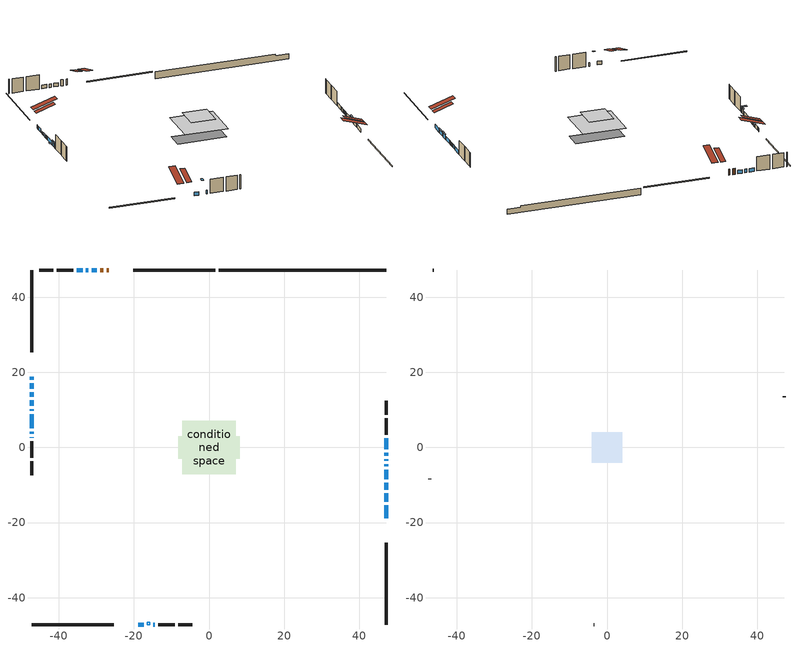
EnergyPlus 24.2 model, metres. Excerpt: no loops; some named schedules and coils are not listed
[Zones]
conditioned space
 floor outside (Floor1 construction): -1.8,-1.8 -1.8,1.8 1.8,1.8 1.8,-1.8 z0.81
 floor adiabatic (AdiabaticFloorConstruction): -7.12,-7.12 -7.12,7.12 7.12,7.12 7.12,-7.12 z3.25
 floor foundation (Slab1 construction): -8.21,-2.96 -8.21,2.96 8.21,2.96 8.21,-2.96 z-1.45
 wall outside (RimJoist1 construction): 1.69,47.27 -20.19,47.27 / -47.27,-47.27 -25.39,-47.27 / -47.27,47.27 -47.27,25.39 / 47.27,-47.27 47.27,-25.39 z0.81:1.11
 wall outside (AdiabaticWallConstruction 1): -26.76,47.27 -27.18,47.27 / -28.11,47.27 -28.92,47.27 z0.81:2.84
 wall outside (AdiabaticWallConstruction): -47.27,18.82 -47.27,18.09 / 47.27,-18.82 47.27,-15.39 / -18.82,-47.27 -17.4,-47.27 / -29.85,47.27 -31.27,47.27 / -47.27,17.16 -47.27,15.59 / 47.27,-8.49 47.27,-5.97 / -47.27,10.19 -47.27,9.75 / -14.8,-47.27 -14.42,-47.27 / -32.19,47.27 -32.76,47.27 / 47.27,-5.04 47.27,-4.48 / 47.27,-3.55 47.27,-3.18 / -47.27,8.83 -47.27,5.18 / -33.69,47.27 -35.27,47.27 / 47.27,-2.25 47.27,-1.37 / 47.27,-0.44 47.27,2.52 z0.81:2.03; 47.27,-14.46 47.27,-12.12 z0.81:2.13; -47.27,14.66 -47.27,13.52 z0.81:1.34; 47.27,-11.2 47.27,-9.42 / -47.27,4.25 -47.27,3.69 z0.81:2.36; -47.27,12.59 -47.27,11.12 z0.81:1.55; -47.27,2.77 -47.27,2.56 z0.81:2.41
 wall outside (Wall1 construction): -36.2,47.27 -40.54,47.27 / -13.5,-47.27 -9.15,-47.27 / -47.27,1.63 -47.27,-2.71 / 47.27,3.45 47.27,7.8 z0.81:5.69
 wall outside (Wall2 construction): -41.47,47.27 -45.2,47.27 / -8.22,-47.27 -4.49,-47.27 / -47.27,-3.64 -47.27,-7.37 / 47.27,8.73 47.27,12.45 z0.81:5.69
 wall foundation (FoundationWall1 construction): 2.62,47.27,-1.45 2.62,47.27,0.81 42.8,47.27,0.81 42.8,47.27,0.3 47.27,47.27,0.3 47.27,47.27,-1.45
 window (WindowConstruction 16): -47.27,18.82 -47.27,18.09 z0.81:2.03
 window (WindowConstruction 7): 47.27,-18.82 47.27,-15.39 z0.81:2.03
 window (WindowConstruction 8): -18.82,-47.27 -17.4,-47.27 z0.81:2.03
 window (WindowConstruction 9): -29.85,47.27 -31.27,47.27 z0.81:2.03
 window (WindowConstruction 10): -47.27,17.16 -47.27,15.59 z0.81:2.03
 window (WindowConstruction 11): 47.27,-14.46 47.27,-12.13 z0.81:2.13
 window (WindowConstruction 12): -47.27,14.66 -47.27,13.52 z0.81:1.34
 window (WindowConstruction 13): 47.27,-11.2 47.27,-9.42 z0.81:2.36
 window (WindowConstruction): 47.27,-8.49 47.27,-5.97 z0.81:2.03
 window (WindowConstruction 14): -47.27,12.59 -47.27,11.12 z0.81:1.55
 window (WindowConstruction 15): -47.27,10.19 -47.27,9.75 z0.81:2.03
 window (WindowConstruction 17): -14.8,-47.27 -14.43,-47.27 z0.81:2.03
 window (WindowConstruction 18): -32.2,47.27 -32.76,47.27 z0.81:2.03
 window (WindowConstruction 19): 47.27,-5.04 47.27,-4.48 z0.81:2.03
 window (WindowConstruction 20): 47.27,-3.55 47.27,-3.18 z0.81:2.03
 window (WindowConstruction 1): -47.27,8.83 -47.27,5.18 z0.81:2.03
 window (WindowConstruction 2): -33.69,47.27 -35.27,47.27 z0.81:2.03
 window (WindowConstruction 3): 47.27,-2.25 47.27,-1.37 z0.81:2.03
 window (WindowConstruction 4): -47.27,4.25 -47.27,3.69 z0.81:2.36
 window (WindowConstruction 5): 47.27,-0.44 47.27,2.52 z0.81:2.03
 window (WindowConstruction 6): -47.27,2.77 -47.27,2.56 z0.81:2.41
 door (Door): -26.76,47.27 -27.18,47.27 z0.81:2.84
 door (Door 1): -28.11,47.27 -28.92,47.27 z0.81:2.84
 ceiling adiabatic (AdiabaticFloorConstruction): 7.12,-7.12 7.12,7.12 -7.12,7.12 -7.12,-7.12 z3.25
 roof outside (Roof2 construction): -25.83,47.27,5.69 -25.83,40.93,7.8 -24.16,40.93,7.8 -24.16,47.27,5.69; -19.75,-47.27,5.69 -19.75,-40.93,7.8 -21.42,-40.93,7.8 -21.42,-47.27,5.69; -47.27,19.75,5.69 -40.93,19.75,7.8 -40.93,21.42,7.8 -47.27,21.42,5.69; 47.27,-19.75,5.69 40.93,-19.75,7.8 40.93,-21.42,7.8 47.27,-21.42,5.69
 roof outside (AdiabaticRoofConstruction): -15.72,-47.27,5.69 -15.72,-46.56,5.92 -16.47,-46.56,5.92 -16.47,-47.27,5.69
 skylight (SkylightConstruction): -15.73,-47.27,5.69 -15.73,-46.56,5.92 -16.47,-46.56,5.92 -16.47,-47.27,5.69
attic - vented
 floor to conditioned space (Floor2 construction Reversed): -4.12,-4.12 -4.12,4.12 4.12,4.12 4.12,-4.12 z5.69
 wall outside (Wall3 construction): -46.13,47.27 -46.34,47.27 / -3.57,-47.27 -3.35,-47.27 / -47.27,-8.3 -47.27,-8.51 / 47.27,13.38 47.27,13.59 z0.81:5.69
 roof outside (Roof1 construction): -23.23,47.27,5.69 -23.23,39.25,8.36 -21.12,39.25,8.36 -21.12,47.27,5.69; -22.35,-47.27,5.69 -22.35,-39.25,8.36 -24.46,-39.25,8.36 -24.46,-47.27,5.69; -47.27,22.35,5.69 -39.25,22.35,8.36 -39.25,24.46,8.36 -47.27,24.46,5.69; 47.27,-22.35,5.69 39.25,-22.35,8.36 39.25,-24.46,8.36 47.27,-24.46,5.69
shading: 47.27,-11.83 47.27,-14.76 47.57,-14.76 47.57,-11.83 z2.43; -47.27,13.22 -47.27,14.96 -47.57,14.96 -47.57,13.22 z1.64; 47.27,-9.12 47.27,-11.49 47.57,-11.49 47.57,-9.12 z2.66; -47.27,10.82 -47.27,12.89 -47.57,12.89 -47.57,10.82 z1.85; -47.27,3.4 -47.27,4.55 -47.57,4.55 -47.57,3.4 z2.66; -47.27,2.26 -47.27,3.06 -49.1,3.06 -49.1,2.26 z2.71
[Building]
Building 1: Terrain=Suburbs
[Site:Location]
Montreal St Hubert_QC: Latitude {deg}=45.52; Longitude {deg}=-73.42; Time Zone {hr}=-5; Elevation {m}=27; Keep Site Location Information=Yes
[Site:GroundTemperature:Shallow]
1.93383, -0.393777, -0.58018, 0.524388, 4.95861, 9.37218, 13.1985, 15.6224, 15.8283, 13.8569, 10.1281, 5.84996
[Site:WaterMainsTemperature]
Calculation Method=Schedule; Temperature Schedule=mains temperature schedule
[Material] Roughness=Rough; Thermal Absorptance=0.9
Name | Thickness {m} | Conductivity {W/m-K} | Density {kg/m3} | Specific Heat {J/kg-K} | Solar Absorptance | Visible Absorptance
asphalt or fiberglass shingles | 0.00635 | 0.162714 | 1121.4 | 1465.45 | 0.84 | 0.84
asphalt or fiberglass shingles 1 | 0.00635 | 0.162714 | 1121.4 | 1465.45 | 0.7 | 0.7
ceiling loosefill ins | 0.169333 | 0.0480833 | 16.02 | 1046.75 | 0.7 | 0.7
ceiling stud and cavity | 0.1397 | 0.0842221 | 65.682 | 1177.47 | 0.7 | 0.7
concrete 4.0 in. | 0.1016 | 1.803125 | 2242.8 | 837.4 | 0.7 | 0.7
concrete 8.0 in. | 0.2032 | 1.803125 | 2242.8 | 837.4 | 0.7 | 0.7
door material | 0.04445 | 0.0451087 | 512.64 | 1214.23 | 0.7 | 0.7
door material 1 | 0.04445 | 0.188738 | 512.64 | 1214.23 | 0.7 | 0.7
exterior vertical ins | 0.0448461 | 0.029427 | 32.04 | 1214.23 | 0.7 | 0.7
floor covering | 0.0127 | 0.0433444 | 54.468 | 1339.84 | 0.6 | 0.6
floor rigid ins; rim joist rigid ins; wall rigid ins | 0.051816 | 0.029427 | 32.04 | 1214.23 | 0.7 | 0.7
floor rigid ins 1; roof rigid ins 1; wall rigid ins 1 | 0.512978 | 0.029427 | 32.04 | 1214.23 | 0.7 | 0.7
floor stud and cavity | 0.1397 | 0.081272 | 92.3553 | 1139.71 | 0.7 | 0.7
floor stud and cavity 1 | 0.1397 | 1.75129 | 37.0049 | 1207.88 | 0.7 | 0.7
furniture material conditioned space 1 | 0.1524 | 0.115458 | 640.8 | 1214.23 | 0.6 | 0.6
gypsum board | 0.0127 | 0.160291 | 801 | 837.4 | 0.6 | 0.6
gypsum board 1 | 0.0127 | 0.160291 | 801 | 837.4 | 0.7 | 0.7
osb sheathing 0.5 in. | 0.0127 | 0.115458 | 512.64 | 1214.23 | 0.7 | 0.7
osb sheathing 0.75 in. | 0.01905 | 0.115458 | 512.64 | 1214.23 | 0.7 | 0.7
osb sheathing 2.0 in. | 0.0508 | 0.115458 | 512.64 | 1214.23 | 0.7 | 0.7
rim joist stud and cavity | 0.0508 | 0.0379316 | 125.044 | 1163.47 | 0.6 | 0.6
roof rigid ins | 0.103632 | 0.029427 | 32.04 | 1214.23 | 0.7 | 0.7
roof stud and cavity | 0.2032 | 0.140426 | 78.34581 | 1123.46 | 0.7 | 0.7
roof stud and cavity 1 | 0.18415 | 1.78685 | 37.0049 | 1207.88 | 0.6 | 0.6
wall stud and cavity | 0.1397 | 0.188903 | 139.0536 | 1170.24 | 0.7 | 0.7
wall stud and cavity 1 | 0.1397 | 0.198846 | 139.0536 | 1170.24 | 0.7 | 0.7
wall stud and cavity 2 | 0.0889 | 6.1454 | 50.32683 | 1063.81 | 0.6 | 0.6
wall stud and cavity 3 | 0.0889 | 0.380278 | 52.3479 | 1209.89 | 0.7 | 0.7
wall stud and cavity 4 | 0.0889 | 0.391764 | 83.0341 | 1211.67 | 0.7 | 0.7
wood siding | 0.0254 | 0.102417 | 544.68 | 1172.36 | 0 | 0
wood siding 1 | 0.00254 | 0.102417 | 544.68 | 1172.36 | 0 | 0
wood siding 2; wood siding 3; wood siding 4 | 0.0254 | 0.102417 | 544.68 | 1172.36 | 0.7 | 0.7
[WindowMaterial:SimpleGlazingSystem]
Name | U-Factor {W/m2-K} | Solar Heat Gain Coefficient
SkylightMaterial | 3.49975 | 0.6445
WindowMaterial | 2.78903 | 0.69
WindowMaterial 1 | 2.79301 | 0.7
WindowMaterial 10 | 2.78052 | 0.67
WindowMaterial 11 | 2.75837 | 0.6
WindowMaterial 12 | 2.787898 | 0.69
WindowMaterial 13 | 2.77257 | 0.64
WindowMaterial 14 | 2.75553 | 0.6
WindowMaterial 15 | 3.93656 | 0.67
WindowMaterial 16 | 3.01729 | 0.57
WindowMaterial 17 | 2.983789 | 0.61
WindowMaterial 2 | 2.76632 | 0.62
WindowMaterial 3 | 2.773703 | 0.65
WindowMaterial 4 | 3.94621 | 0.67
WindowMaterial 5 | 2.790737 | 0.7
WindowMaterial 6 | 5.38218 | 0.55
WindowMaterial 7 | 2.79244 | 0.7
WindowMaterial 8 | 2.765186 | 0.62
WindowMaterial 9 | 2.78222 | 0.67
[Construction]
AdiabaticFloorConstruction: floor stud and cavity 1, floor rigid ins 1, osb sheathing 0.75 in., floor covering
AdiabaticRoofConstruction: asphalt or fiberglass shingles 1, roof rigid ins 1, osb sheathing 0.75 in., roof stud and cavity 1
AdiabaticWallConstruction: wood siding 3, wall rigid ins 1, wall stud and cavity 3, gypsum board
AdiabaticWallConstruction 1: wood siding 4, wall rigid ins 1, wall stud and cavity 3, gypsum board
Door: door material
Door 1: door material 1
Floor1 construction: floor stud and cavity, floor rigid ins, osb sheathing 0.75 in., floor covering
Floor2 construction Reversed: gypsum board, ceiling stud and cavity, ceiling loosefill ins
FoundationWall1 construction: concrete 8.0 in., gypsum board 1
furniture construction conditioned space 1: furniture material conditioned space 1
PartitionWallConstruction: gypsum board, wall stud and cavity 4, gypsum board
RimJoist1 construction: wood siding 2, rim joist rigid ins, osb sheathing 2.0 in., rim joist stud and cavity
Roof1 construction: asphalt or fiberglass shingles
Roof2 construction: asphalt or fiberglass shingles, roof rigid ins, osb sheathing 0.75 in., roof stud and cavity, gypsum board
SkylightConstruction: SkylightMaterial
Slab1 construction: concrete 4.0 in.
Wall1 construction: wood siding, wall rigid ins, osb sheathing 0.5 in., wall stud and cavity, gypsum board
Wall2 construction: wood siding, wall rigid ins, osb sheathing 0.5 in., wall stud and cavity 1, gypsum board
Wall3 construction: wood siding 1, wall stud and cavity 2
WindowConstruction: WindowMaterial
WindowConstruction 1: WindowMaterial 1
WindowConstruction 10: WindowMaterial 9
WindowConstruction 11: WindowMaterial 10
WindowConstruction 12: WindowMaterial 11
WindowConstruction 13: WindowMaterial 12
WindowConstruction 14: WindowMaterial 13
WindowConstruction 15: WindowMaterial 14
WindowConstruction 16: WindowMaterial 15
WindowConstruction 17; WindowConstruction 20: WindowMaterial 16
WindowConstruction 18; WindowConstruction 19: WindowMaterial 17
WindowConstruction 2: WindowMaterial 2
WindowConstruction 3: WindowMaterial 3
WindowConstruction 4: WindowMaterial 4
WindowConstruction 5: WindowMaterial 5
WindowConstruction 6: WindowMaterial 6
WindowConstruction 7: WindowMaterial 7
WindowConstruction 8; WindowConstruction 9: WindowMaterial 8
[Zone] Multiplier=1; Part of Total Floor Area=Yes
Name | Volume {m3}
attic - vented | 29.4234
conditioned space | 749.2
[Space]
Name | Zone | Volume {m3}
attic - vented 1 | attic - vented | 29.4234
conditioned space 1 | conditioned space | 749.2
[ZoneInfiltration:EffectiveLeakageArea]
infil attic - vented 1: Zone or Space=attic - vented 1; Schedule=Always On Discrete; Effective Air Leakage Area {cm2}=2624.52; Stack Coefficient=0.000525023; Wind Coefficient=1.54814e-05
[ZoneMixing]
whole house fan mix: Zone or Space=attic - vented; Schedule=Always On Continuous; Design Flow Rate Calculation Method=Flow/Zone; Design Flow Rate {m3/s}=0; Source Zone or Space=conditioned space
[SurfaceProperty:ExposedFoundationPerimeter]
Slab1: Exposed Perimeter Calculation Method=TotalExposedPerimeter; Total Exposed Perimeter {m}=44.653
[InternalMass] Zone or ZoneList=conditioned space; Space or SpaceList=conditioned space 1
Name | Construction | Surface Area {m2}
furniture mass conditioned space 1 | furniture construction conditioned space 1 | 125.044
partition wall mass | PartitionWallConstruction | 312.61
[Lights]
interior lighting: Zone or ZoneList or Space or SpaceList=conditioned space 1; Schedule=interior lighting schedule; Design Level Calculation Method=LightingLevel; Lighting Level {W}=343.2; Return Air Fraction=0; Fraction Radiant=0.6; Fraction Visible=0.2; Fraction Replaceable=1
[People]
occupants: Zone or ZoneList or Space or SpaceList=conditioned space 1; Number of People Schedule=occupants schedule; Number of People Calculation Method=People; Number of People=3; Fraction Radiant=0.314171; Sensible Heat Fraction=0.56303; Activity Level Schedule=occupants activity schedule; Carbon Dioxide Generation Rate {m3/s-W}=0; Enable ASHRAE 55 Comfort Warnings=No; Mean Radiant Temperature Calculation Type=EnclosureAveraged
[ElectricEquipment] Zone or ZoneList or Space or SpaceList=conditioned space 1; Design Level Calculation Method=EquipmentLevel
Name | Schedule | Design Level {W} | Fraction Latent | Fraction Radiant | Fraction Lost
clothes dryer | clothes dryer schedule | 140.772 | 0.015 | 0.081 | 0.85
clothes washer | clothes washer schedule | 32.1985 | 0.03 | 0.162 | 0.7
cooking range | cooking range schedule | 215.147 | 0.08 | 0.432 | 0.2
dishwasher | dishwasher schedule | 66.8632 | 0.3 | 0.18 | 0.4
fridge | fridge schedule | 72.9452 | 0 | 0.6 | 0
mech vent house fan | mech vent house fan schedule | 325 | 0 | 0 | 0.807692
mech vent house fan cfis | mech vent house fan cfis schedule | 0 | 0 | 0 | 0
misc plug loads | misc plug loads schedule | 494.7 | 0.045 | 0.513 | 0.1
whole house fan | Always On Discrete | 0 | 0 | 0 | 1
[OtherEquipment] Zone or ZoneList or Space or SpaceList=conditioned space 1; Design Level Calculation Method=EquipmentLevel
Name | Fuel Type | Schedule | Design Level {W} | Fraction Latent | Fraction Radiant | Fraction Lost
clothes dryer 1 | Electricity | clothes dryer schedule | 0 | 0.015 | 0.081 | 0.85
cooking range 1 | Electricity | cooking range schedule | 0 | 0.08 | 0.432 | 0.2
general water use latent | None | general water use schedule | 62.594 | 1 | 0 | 0
general water use sensible | None | general water use schedule | -61.6891 | 0 | 0.6 | 0
mech vent house fan latent load | None | Always On Discrete | 0 | 1 | 0 | 0
mech vent house fan sensible load | None | Always On Discrete | 0 | 0 | 0 | 0
water heater energy adjustment1 | Electricity | Always On Discrete | 0.01 | 0 | 0 | 1
[ZoneInfiltration:DesignFlowRate] Zone or ZoneList or Space or SpaceList=conditioned space 1; Schedule=Always On Discrete; Design Flow Rate Calculation Method=Flow/Zone; Design Flow Rate {m3/s}=0
infil flow; natural vent flow; whole house fan flow
[ZoneControl:Thermostat]
conditioned space Thermostat: Zone or ZoneList=conditioned space; Control Type Schedule=conditioned space Thermostat Schedule; Control 1=conditioned space temperature setpoint; Temperature Difference Between Cutout And Setpoint {deltaC}=0
[ThermostatSetpoint:DualSetpoint]
conditioned space temperature setpoint: Heating Setpoint Temperature Schedule=heating setpoint; Cooling Setpoint Temperature Schedule=cooling setpoint
[AirLoopHVAC:UnitarySystem]
unit heater unitary system: Control Type=Load; Controlling Zone or Thermostat Location=conditioned space; Dehumidification Control Type=None; Availability Schedule=Always On Discrete; Supply Fan=unit heater supply fan; Fan Placement=BlowThrough; Supply Air Fan Operating Mode Schedule=unit heater auto fan schedule; Heating Coil=unit heater htg coil; DX Heating Coil Sizing Ratio=1; Use DOAS DX Cooling Coil=No; Minimum Supply Air Temperature {C}=2; Latent Load Control=SensibleOnlyLoadControl; Cooling Supply Air Flow Rate Method=None; Heating Supply Air Flow Rate Method=SupplyAirFlowRate; Heating Supply Air Flow Rate {m3/s}=0.00141584; No Load Supply Air Flow Rate Method=SupplyAirFlowRate; No Load Supply Air Flow Rate {m3/s}=0; No Load Supply Air Flow Rate Control Set To Low Speed=Yes; Maximum Supply Air Temperature {C}=48.8889; Maximum Outdoor Dry-Bulb Temperature for Supplemental Heater Operation {C}=21; Ancillary On-Cycle Electric Power {W}=0; Ancillary Off-Cycle Electric Power {W}=0
[Zone equipment]
conditioned space: electric baseboard, unit heater unitary system
[Foundation:Kiva]
Foundation Kiva 1: Initial Indoor Air Temperature {C}=21; Wall Height Above Grade {m}=0.810006; Wall Depth Below Slab {m}=0.2032; Custom Block Material Name 1=exterior vertical ins; Custom Block Depth 1 {m}=2.26; Custom Block X Position 1 {m}=0.2159; Custom Block Z Position 1 {m}=0
[Foundation:Kiva:Settings]
Soil Conductivity {W/m-K}=0.849921; Soil Density {kg/m3}=1842.3; Soil Specific Heat {J/kg-K}=418.7; Ground Solar Absorptivity=0.9; Ground Thermal Absorptivity=0.9; Ground Surface Roughness {m}=0.03; Far-Field Width {m}=40; Deep-Ground Boundary Condition=ZeroFlux; Deep-Ground Depth {m}=40; Minimum Cell Dimension {m}=0.2; Maximum Cell Growth Coefficient=3; Simulation Timestep=Timestep
[Exterior:Lights]
exterior lighting: Schedule=exterior lighting schedule; Design Level {W}=75.6
[EnergyManagementSystem:Sensor] Output:Variable or Output:Meter Index Key=conditioned space
Name | Output:Variable or Output:Meter
conditioned_space_clg_unmet_s | Zone Cooling Setpoint Not Met Time
conditioned_space_htg_unmet_s | Zone Heating Setpoint Not Met Time
fridge_tin_s; tin_s; tin_s_1 | Zone Mean Air Temperature
tout_s | Zone Outdoor Air Drybulb Temperature
win_s | Zone Air Humidity Ratio
[Schedule:Constant]
Name | Hourly Value
Always On Continuous; mech vent house fan schedule; mech vent house fan cfis schedule; Always On Discrete | 1
occupants activity schedule | 117.228
fridge schedule; unit heater auto fan schedule | 0
[Schedule:Week:Daily]
interior lighting schedule Week Rule - Jan1-Jan27: interior lighting schedule day, interior lighting schedule day, interior lighting schedule day, interior lighting schedule day, interior lighting schedule day, interior lighting schedule day, interior lighting schedule day, interior lighting schedule default day, interior lighting schedule default day, interior lighting schedule default day, interior lighting schedule default day, interior lighting schedule default day
interior lighting schedule Week Rule - Jan28-Feb3: interior lighting schedule day, interior lighting schedule day, interior lighting schedule day, interior lighting schedule day, interior lighting schedule day 1, interior lighting schedule day 1, interior lighting schedule day 1, interior lighting schedule default day, interior lighting schedule default day, interior lighting schedule default day, interior lighting schedule default day, interior lighting schedule default day
interior lighting schedule Week Rule - Feb4-Feb24: interior lighting schedule day 1, interior lighting schedule day 1, interior lighting schedule day 1, interior lighting schedule day 1, interior lighting schedule day 1, interior lighting schedule day 1, interior lighting schedule day 1, interior lighting schedule default day, interior lighting schedule default day, interior lighting schedule default day, interior lighting schedule default day, interior lighting schedule default day
interior lighting schedule Week Rule - Feb25-Mar3: interior lighting schedule day 1, interior lighting schedule day 1, interior lighting schedule day 1, interior lighting schedule day 1, interior lighting schedule day 2, interior lighting schedule day 2, interior lighting schedule day 2, interior lighting schedule default day, interior lighting schedule default day, interior lighting schedule default day, interior lighting schedule default day, interior lighting schedule default day
interior lighting schedule Week Rule - Mar4-Mar31: interior lighting schedule day 2, interior lighting schedule day 2, interior lighting schedule day 2, interior lighting schedule day 2, interior lighting schedule day 2, interior lighting schedule day 2, interior lighting schedule day 2, interior lighting schedule default day, interior lighting schedule default day, interior lighting schedule default day, interior lighting schedule default day, interior lighting schedule default day
interior lighting schedule Week Rule - Apr1-Apr28: interior lighting schedule day 3, interior lighting schedule day 3, interior lighting schedule day 3, interior lighting schedule day 3, interior lighting schedule day 3, interior lighting schedule day 3, interior lighting schedule day 3, interior lighting schedule default day, interior lighting schedule default day, interior lighting schedule default day, interior lighting schedule default day, interior lighting schedule default day
interior lighting schedule Week Rule - Apr29-May5: interior lighting schedule day 3, interior lighting schedule day 3, interior lighting schedule day 4, interior lighting schedule day 4, interior lighting schedule day 4, interior lighting schedule day 4, interior lighting schedule day 4, interior lighting schedule default day, interior lighting schedule default day, interior lighting schedule default day, interior lighting schedule default day, interior lighting schedule default day
interior lighting schedule Week Rule - May6-May26: interior lighting schedule day 4, interior lighting schedule day 4, interior lighting schedule day 4, interior lighting schedule day 4, interior lighting schedule day 4, interior lighting schedule day 4, interior lighting schedule day 4, interior lighting schedule default day, interior lighting schedule default day, interior lighting schedule default day, interior lighting schedule default day, interior lighting schedule default day
interior lighting schedule Week Rule - May27-Jun2: interior lighting schedule day 4, interior lighting schedule day 4, interior lighting schedule day 4, interior lighting schedule day 4, interior lighting schedule day 4, interior lighting schedule day 5, interior lighting schedule day 5, interior lighting schedule default day, interior lighting schedule default day, interior lighting schedule default day, interior lighting schedule default day, interior lighting schedule default day
interior lighting schedule Week Rule - Jun3-Jun30: interior lighting schedule day 5, interior lighting schedule day 5, interior lighting schedule day 5, interior lighting schedule day 5, interior lighting schedule day 5, interior lighting schedule day 5, interior lighting schedule day 5, interior lighting schedule default day, interior lighting schedule default day, interior lighting schedule default day, interior lighting schedule default day, interior lighting schedule default day
interior lighting schedule Week Rule - Jul1-Jul28: interior lighting schedule day 6, interior lighting schedule day 6, interior lighting schedule day 6, interior lighting schedule day 6, interior lighting schedule day 6, interior lighting schedule day 6, interior lighting schedule day 6, interior lighting schedule default day, interior lighting schedule default day, interior lighting schedule default day, interior lighting schedule default day, interior lighting schedule default day
interior lighting schedule Week Rule - Jul29-Aug4: interior lighting schedule day 6, interior lighting schedule day 6, interior lighting schedule day 6, interior lighting schedule day 7, interior lighting schedule day 7, interior lighting schedule day 7, interior lighting schedule day 7, interior lighting schedule default day, interior lighting schedule default day, interior lighting schedule default day, interior lighting schedule default day, interior lighting schedule default day
interior lighting schedule Week Rule - Aug5-Aug25: interior lighting schedule day 7, interior lighting schedule day 7, interior lighting schedule day 7, interior lighting schedule day 7, interior lighting schedule day 7, interior lighting schedule day 7, interior lighting schedule day 7, interior lighting schedule default day, interior lighting schedule default day, interior lighting schedule default day, interior lighting schedule default day, interior lighting schedule default day
interior lighting schedule Week Rule - Aug26-Sep1: interior lighting schedule day 7, interior lighting schedule day 7, interior lighting schedule day 7, interior lighting schedule day 7, interior lighting schedule day 7, interior lighting schedule day 7, interior lighting schedule day 8, interior lighting schedule default day, interior lighting schedule default day, interior lighting schedule default day, interior lighting schedule default day, interior lighting schedule default day
interior lighting schedule Week Rule - Sep2-Sep29: interior lighting schedule day 8, interior lighting schedule day 8, interior lighting schedule day 8, interior lighting schedule day 8, interior lighting schedule day 8, interior lighting schedule day 8, interior lighting schedule day 8, interior lighting schedule default day, interior lighting schedule default day, interior lighting schedule default day, interior lighting schedule default day, interior lighting schedule default day
interior lighting schedule Week Rule - Sep30-Oct6: interior lighting schedule day 8, interior lighting schedule day 9, interior lighting schedule day 9, interior lighting schedule day 9, interior lighting schedule day 9, interior lighting schedule day 9, interior lighting schedule day 9, interior lighting schedule default day, interior lighting schedule default day, interior lighting schedule default day, interior lighting schedule default day, interior lighting schedule default day
interior lighting schedule Week Rule - Oct7-Oct27: interior lighting schedule day 9, interior lighting schedule day 9, interior lighting schedule day 9, interior lighting schedule day 9, interior lighting schedule day 9, interior lighting schedule day 9, interior lighting schedule day 9, interior lighting schedule default day, interior lighting schedule default day, interior lighting schedule default day, interior lighting schedule default day, interior lighting schedule default day
interior lighting schedule Week Rule - Oct28-Nov3: interior lighting schedule day 9, interior lighting schedule day 9, interior lighting schedule day 9, interior lighting schedule day 9, interior lighting schedule day 10, interior lighting schedule day 10, interior lighting schedule day 10, interior lighting schedule default day, interior lighting schedule default day, interior lighting schedule default day, interior lighting schedule default day, interior lighting schedule default day
interior lighting schedule Week Rule - Nov4-Nov24: interior lighting schedule day 10, interior lighting schedule day 10, interior lighting schedule day 10, interior lighting schedule day 10, interior lighting schedule day 10, interior lighting schedule day 10, interior lighting schedule day 10, interior lighting schedule default day, interior lighting schedule default day, interior lighting schedule default day, interior lighting schedule default day, interior lighting schedule default day
interior lighting schedule Week Rule - Nov25-Dec1: interior lighting schedule day 10, interior lighting schedule day 10, interior lighting schedule day 10, interior lighting schedule day 10, interior lighting schedule day 10, interior lighting schedule day 10, interior lighting schedule day 11, interior lighting schedule default day, interior lighting schedule default day, interior lighting schedule default day, interior lighting schedule default day, interior lighting schedule default day
interior lighting schedule Week Rule - Dec2-Dec31: interior lighting schedule day 11, interior lighting schedule day 11, interior lighting schedule day 11, interior lighting schedule day 11, interior lighting schedule day 11, interior lighting schedule day 11, interior lighting schedule day 11, interior lighting schedule default day, interior lighting schedule default day, interior lighting schedule default day, interior lighting schedule default day, interior lighting schedule default day
occupants schedule Week Rule - Jan1-Dec31: occupants schedule day, occupants schedule day, occupants schedule day, occupants schedule day, occupants schedule day, occupants schedule day, occupants schedule day, occupants schedule default day, occupants schedule default day, occupants schedule default day, occupants schedule default day, occupants schedule default day
clothes dryer schedule Week Rule - Jan1-Dec31: clothes dryer schedule day, clothes dryer schedule day, clothes dryer schedule day, clothes dryer schedule day, clothes dryer schedule day, clothes dryer schedule day, clothes dryer schedule day, clothes dryer schedule default day, clothes dryer schedule default day, clothes dryer schedule default day, clothes dryer schedule default day, clothes dryer schedule default day
clothes washer schedule Week Rule - Jan1-Dec31: clothes washer schedule day, clothes washer schedule day, clothes washer schedule day, clothes washer schedule day, clothes washer schedule day, clothes washer schedule day, clothes washer schedule day, clothes washer schedule default day, clothes washer schedule default day, clothes washer schedule default day, clothes washer schedule default day, clothes washer schedule default day
cooking range schedule Week Rule - Jan1-Dec31: cooking range schedule day, cooking range schedule day, cooking range schedule day, cooking range schedule day, cooking range schedule day, cooking range schedule day, cooking range schedule day, cooking range schedule default day, cooking range schedule default day, cooking range schedule default day, cooking range schedule default day, cooking range schedule default day
dishwasher schedule Week Rule - Jan1-Dec31: dishwasher schedule day, dishwasher schedule day, dishwasher schedule day, dishwasher schedule day, dishwasher schedule day, dishwasher schedule day, dishwasher schedule day, dishwasher schedule default day, dishwasher schedule default day, dishwasher schedule default day, dishwasher schedule default day, dishwasher schedule default day
misc plug loads schedule Week Rule - Jan1-Dec31: misc plug loads schedule day, misc plug loads schedule day, misc plug loads schedule day, misc plug loads schedule day, misc plug loads schedule day, misc plug loads schedule day, misc plug loads schedule day, misc plug loads schedule default day, misc plug loads schedule default day, misc plug loads schedule default day, misc plug loads schedule default day, misc plug loads schedule default day
general water use schedule Week Rule - Jan1-Dec31: general water use schedule day, general water use schedule day, general water use schedule day, general water use schedule day, general water use schedule day, general water use schedule day, general water use schedule day, general water use schedule default day, general water use schedule default day, general water use schedule default day, general water use schedule default day, general water use schedule default day
exterior lighting schedule Week Rule - Jan1-Jan27: exterior lighting schedule day, exterior lighting schedule day, exterior lighting schedule day, exterior lighting schedule day, exterior lighting schedule day, exterior lighting schedule day, exterior lighting schedule day, exterior lighting schedule default day, exterior lighting schedule default day, exterior lighting schedule default day, exterior lighting schedule default day, exterior lighting schedule default day
exterior lighting schedule Week Rule - Jan28-Feb3: exterior lighting schedule day, exterior lighting schedule day, exterior lighting schedule day, exterior lighting schedule day, exterior lighting schedule day 1, exterior lighting schedule day 1, exterior lighting schedule day 1, exterior lighting schedule default day, exterior lighting schedule default day, exterior lighting schedule default day, exterior lighting schedule default day, exterior lighting schedule default day
exterior lighting schedule Week Rule - Feb4-Feb24: exterior lighting schedule day 1, exterior lighting schedule day 1, exterior lighting schedule day 1, exterior lighting schedule day 1, exterior lighting schedule day 1, exterior lighting schedule day 1, exterior lighting schedule day 1, exterior lighting schedule default day, exterior lighting schedule default day, exterior lighting schedule default day, exterior lighting schedule default day, exterior lighting schedule default day
exterior lighting schedule Week Rule - Feb25-Mar3: exterior lighting schedule day 1, exterior lighting schedule day 1, exterior lighting schedule day 1, exterior lighting schedule day 1, exterior lighting schedule day 2, exterior lighting schedule day 2, exterior lighting schedule day 2, exterior lighting schedule default day, exterior lighting schedule default day, exterior lighting schedule default day, exterior lighting schedule default day, exterior lighting schedule default day
exterior lighting schedule Week Rule - Mar4-Mar31: exterior lighting schedule day 2, exterior lighting schedule day 2, exterior lighting schedule day 2, exterior lighting schedule day 2, exterior lighting schedule day 2, exterior lighting schedule day 2, exterior lighting schedule day 2, exterior lighting schedule default day, exterior lighting schedule default day, exterior lighting schedule default day, exterior lighting schedule default day, exterior lighting schedule default day
exterior lighting schedule Week Rule - Apr1-Apr28: exterior lighting schedule day 3, exterior lighting schedule day 3, exterior lighting schedule day 3, exterior lighting schedule day 3, exterior lighting schedule day 3, exterior lighting schedule day 3, exterior lighting schedule day 3, exterior lighting schedule default day, exterior lighting schedule default day, exterior lighting schedule default day, exterior lighting schedule default day, exterior lighting schedule default day
[Schedule:Year]
interior lighting schedule: interior lighting schedule Week Rule - Jan1-Jan27, 1, 1, 1, 27, interior lighting schedule Week Rule - Jan28-Feb3, 1, 28, 2, 3, interior lighting schedule Week Rule - Feb4-Feb24, 2, 4, 2, 24, interior lighting schedule Week Rule - Feb25-Mar3, 2, 25, 3, 3, interior lighting schedule Week Rule - Mar4-Mar31, 3, 4, 3, 31, interior lighting schedule Week Rule - Apr1-Apr28, 4, 1, 4, 28, interior lighting schedule Week Rule - Apr29-May5, 4, 29, 5, 5, interior lighting schedule Week Rule - May6-May26, 5, 6, 5, 26, interior lighting schedule Week Rule - May27-Jun2, 5, 27, 6, 2, interior lighting schedule Week Rule - Jun3-Jun30, 6, 3, 6, 30, interior lighting schedule Week Rule - Jul1-Jul28, 7, 1, 7, 28, interior lighting schedule Week Rule - Jul29-Aug4, 7, 29, 8, 4, interior lighting schedule Week Rule - Aug5-Aug25, 8, 5, 8, 25, interior lighting schedule Week Rule - Aug26-Sep1, 8, 26, 9, 1, interior lighting schedule Week Rule - Sep2-Sep29, 9, 2, 9, 29, interior lighting schedule Week Rule - Sep30-Oct6, 9, 30, 10, 6, interior lighting schedule Week Rule - Oct7-Oct27, 10, 7, 10, 27, interior lighting schedule Week Rule - Oct28-Nov3, 10, 28, 11, 3, interior lighting schedule Week Rule - Nov4-Nov24, 11, 4, 11, 24, interior lighting schedule Week Rule - Nov25-Dec1, 11, 25, 12, 1, interior lighting schedule Week Rule - Dec2-Dec31, 12, 2, 12, 31
occupants schedule: occupants schedule Week Rule - Jan1-Dec31, 1, 1, 12, 31
clothes dryer schedule: clothes dryer schedule Week Rule - Jan1-Dec31, 1, 1, 12, 31
clothes washer schedule: clothes washer schedule Week Rule - Jan1-Dec31, 1, 1, 12, 31
cooking range schedule: cooking range schedule Week Rule - Jan1-Dec31, 1, 1, 12, 31
dishwasher schedule: dishwasher schedule Week Rule - Jan1-Dec31, 1, 1, 12, 31
misc plug loads schedule: misc plug loads schedule Week Rule - Jan1-Dec31, 1, 1, 12, 31
general water use schedule: general water use schedule Week Rule - Jan1-Dec31, 1, 1, 12, 31
exterior lighting schedule: exterior lighting schedule Week Rule - Jan1-Jan27, 1, 1, 1, 27, exterior lighting schedule Week Rule - Jan28-Feb3, 1, 28, 2, 3, exterior lighting schedule Week Rule - Feb4-Feb24, 2, 4, 2, 24, exterior lighting schedule Week Rule - Feb25-Mar3, 2, 25, 3, 3, exterior lighting schedule Week Rule - Mar4-Mar31, 3, 4, 3, 31, exterior lighting schedule Week Rule - Apr1-Apr28, 4, 1, 4, 28, exterior lighting schedule Week Rule - Apr29-May5, 4, 29, 5, 5, exterior lighting schedule Week Rule - May6-May26, 5, 6, 5, 26, exterior lighting schedule Week Rule - May27-Jun2, 5, 27, 6, 2, exterior lighting schedule Week Rule - Jun3-Jun30, 6, 3, 6, 30, exterior lighting schedule Week Rule - Jul1-Jul28, 7, 1, 7, 28, exterior lighting schedule Week Rule - Jul29-Aug4, 7, 29, 8, 4, exterior lighting schedule Week Rule - Aug5-Aug25, 8, 5, 8, 25, exterior lighting schedule Week Rule - Aug26-Sep1, 8, 26, 9, 1, exterior lighting schedule Week Rule - Sep2-Sep29, 9, 2, 9, 29, exterior lighting schedule Week Rule - Sep30-Oct6, 9, 30, 10, 6, exterior lighting schedule Week Rule - Oct7-Oct27, 10, 7, 10, 27, exterior lighting schedule Week Rule - Oct28-Nov3, 10, 28, 11, 3, exterior lighting schedule Week Rule - Nov4-Nov24, 11, 4, 11, 24, exterior lighting schedule Week Rule - Nov25-Dec1, 11, 25, 12, 1, exterior lighting schedule Week Rule - Dec2-Dec31, 12, 2, 12, 31
[Schedule:Compact]
conditioned space Thermostat Schedule: Through: 12/31, For: AllDays, Until: 24:00, 4
mains temperature schedule: Through: 01/01, For: AllDays, Until: 24:00, 6.48833, Through: 01/02, For: AllDays, Until: 24:00, 6.41, Through: 01/03, For: AllDays, Until: 24:00, 6.33278, Through: 01/04, For: AllDays, Until: 24:00, 6.25667, Through: 01/05, For: AllDays, Until: 24:00, 6.18222, Through: 01/06, For: AllDays, Until: 24:00, 6.10889, Through: 01/07, For: AllDays, Until: 24:00, 6.03722, Through: 01/08, For: AllDays, Until: 24:00, 5.96667, Through: 01/09, For: AllDays, Until: 24:00, 5.89778, Through: 01/10, For: AllDays, Until: 24:00, 5.83, Through: 01/11, For: AllDays, Until: 24:00, 5.76389, Through: 01/12, For: AllDays, Until: 24:00, 5.69944, Through: 01/13, For: AllDays, Until: 24:00, 5.63611, Through: 01/14, For: AllDays, Until: 24:00, 5.57444, Through: 01/15, For: AllDays, Until: 24:00, 5.51444, Through: 01/16, For: AllDays, Until: 24:00, 5.45611, Through: 01/17, For: AllDays, Until: 24:00, 5.39944, Through: 01/18, For: AllDays, Until: 24:00, 5.34389, Through: 01/19, For: AllDays, Until: 24:00, 5.29, Through: 01/20, For: AllDays, Until: 24:00, 5.23833, Through: 01/21, For: AllDays, Until: 24:00, 5.18778, Through: 01/22, For: AllDays, Until: 24:00, 5.13889, Through: 01/23, For: AllDays, Until: 24:00, 5.09222, Through: 01/24, For: AllDays, Until: 24:00, 5.04667, Through: 01/25, For: AllDays, Until: 24:00, 5.00278, Through: 01/26, For: AllDays, Until: 24:00, 4.96111, Through: 01/27, For: AllDays, Until: 24:00, 4.92111, Through: 01/28, For: AllDays, Until: 24:00, 4.88222, Through: 01/29, For: AllDays, Until: 24:00, 4.84556, Through: 01/30, For: AllDays, Until: 24:00, 4.81056, Through: 01/31, For: AllDays, Until: 24:00, 4.77722, Through: 02/01, For: AllDays, Until: 24:00, 4.74611, Through: 02/02, For: AllDays, Until: 24:00, 4.71667, Through: 02/03, For: AllDays, Until: 24:00, 4.68889, Through: 02/04, For: AllDays, Until: 24:00, 4.66278, Through: 02/05, For: AllDays, Until: 24:00, 4.63833, Through: 02/06, For: AllDays, Until: 24:00, 4.61611, Through: 02/07, For: AllDays, Until: 24:00, 4.59556, Through: 02/08, For: AllDays, Until: 24:00, 4.57667, Through: 02/09, For: AllDays, Until: 24:00, 4.56, Through: 02/10, For: AllDays, Until: 24:00, 4.545, Through: 02/11, For: AllDays, Until: 24:00, 4.53167, Through: 02/12, For: AllDays, Until: 24:00, 4.52056, Through: 02/13, For: AllDays, Until: 24:00, 4.51111, Through: 02/14, For: AllDays, Until: 24:00, 4.50333, Through: 02/15, For: AllDays, Until: 24:00, 4.49778, Through: 02/16, For: AllDays, Until: 24:00, 4.49389, Through: 02/17, For: AllDays, Until: 24:00, 4.49167, Through: 02/18, For: AllDays, Until: 24:00, 4.49167, Through: 02/19, For: AllDays, Until: 24:00, 4.49333, Through: 02/20, For: AllDays, Until: 24:00, 4.49722, Through: 02/21, For: AllDays, Until: 24:00, 4.50278, Through: 02/22, For: AllDays, Until: 24:00, 4.51, Through: 02/23, For: AllDays, Until: 24:00, 4.51889, Through: 02/24, For: AllDays, Until: 24:00, 4.53, Through: 02/25, For: AllDays, Until: 24:00, 4.54333, Through: 02/26, For: AllDays, Until: 24:00, 4.55778, Through: 02/27, For: AllDays, Until: 24:00, 4.57444, Through: 02/28, For: AllDays, Until: 24:00, 4.59278, Through: 03/01, For: AllDays, Until: 24:00, 4.61333, Through: 03/02, For: AllDays, Until: 24:00, 4.63556, Through: 03/03, For: AllDays, Until: 24:00, 4.65944, Through: 03/04, For: AllDays, Until: 24:00, 4.685, Through: 03/05, For: AllDays, Until: 24:00, 4.71278, Through: 03/06, For: AllDays, Until: 24:00, 4.74222, Through: 03/07, For: AllDays, Until: 24:00, 4.77333, Through: 03/08, For: AllDays, Until: 24:00, 4.80611, Through: 03/09, For: AllDays, Until: 24:00, 4.84111, Through: 03/10, For: AllDays, Until: 24:00, 4.87722, Through: 03/11, For: AllDays, Until: 24:00, 4.91556, Through: 03/12, For: AllDays, Until: 24:00, 4.95556, Through: 03/13, For: AllDays, Until: 24:00, 4.99722, Through: 03/14, For: AllDays, Until: 24:00, 5.04056, Through: 03/15, For: AllDays, Until: 24:00, 5.08611, Through: 03/16, For: AllDays, Until: 24:00, 5.13278, Through: 03/17, For: AllDays, Until: 24:00, 5.18111, Through: 03/18, For: AllDays, Until: 24:00, 5.23167, Through: 03/19, For: AllDays, Until: 24:00, 5.28333, Through: 03/20, For: AllDays, Until: 24:00, 5.33667, Through: 03/21, For: AllDays, Until: 24:00, 5.39167, Through: 03/22, For: AllDays, Until: 24:00, 5.44833, Through: 03/23, For: AllDays, Until: 24:00, 5.50667, Through: 03/24, For: AllDays, Until: 24:00, 5.56667, Through: 03/25, For: AllDays, Until: 24:00, 5.62778, Through: 03/26, For: AllDays, Until: 24:00, 5.69056, Through: 03/27, For: AllDays, Until: 24:00, 5.755, Through: 03/28, For: AllDays, Until: 24:00, 5.82111, Through: 03/29, For: AllDays, Until: 24:00, 5.88833, Through: 03/30, For: AllDays, Until: 24:00, 5.95722, Through: 03/31, For: AllDays, Until: 24:00, 6.02778, Through: 04/01, For: AllDays, Until: 24:00, 6.09944, Through: 04/02, For: AllDays, Until: 24:00, 6.17222, Through: 04/03, For: AllDays, Until: 24:00, 6.24667, Through: 04/04, For: AllDays, Until: 24:00, 6.32222, Through: 04/05, For: AllDays, Until: 24:00, 6.39944, Through: 04/06, For: AllDays, Until: 24:00, 6.47778, Through: 04/07, For: AllDays, Until: 24:00, 6.55778, Through: 04/08, For: AllDays, Until: 24:00, 6.63889, Through: 04/09, For: AllDays, Until: 24:00, 6.72056, Through: 04/10, For: AllDays, Until: 24:00, 6.80444, Through: 04/11, For: AllDays, Until: 24:00, 6.88889, Through: 04/12, For: AllDays, Until: 24:00, 6.97444, Through: 04/13, For: AllDays, Until: 24:00, 7.06111, Through: 04/14, For: AllDays, Until: 24:00, 7.14944, Through: 04/15, For: AllDays, Until: 24:00, 7.23833, Through: 04/16, For: AllDays, Until: 24:00, 7.32833, Through: 04/17, For: AllDays, Until: 24:00, 7.41944, Through: 04/18, For: AllDays, Until: 24:00, 7.51167, Through: 04/19, For: AllDays, Until: 24:00, 7.605, Through: 04/20, For: AllDays, Until: 24:00, 7.69889, Through: 04/21, For: AllDays, Until: 24:00, 7.79389, Through: 04/22, For: AllDays, Until: 24:00, 7.88944, Through: 04/23, For: AllDays, Until: 24:00, 7.98611, Through: 04/24, For: AllDays, Until: 24:00, 8.08389, Through: 04/25, For: AllDays, Until: 24:00, 8.18222, Through: 04/26, For: AllDays, Until: 24:00, 8.28111, Through: 04/27, For: AllDays, Until: 24:00, 8.38111, Through: 04/28, For: AllDays, Until: 24:00, 8.48167, Through: 04/29, For: AllDays, Until: 24:00, 8.58278, Through: 04/30, For: AllDays, Until: 24:00, 8.685, Through: 05/01, For: AllDays, Until: 24:00, 8.78722, Through: 05/02, For: AllDays, Until: 24:00, 8.89056, Through: 05/03, For: AllDays, Until: 24:00, 8.99444, Through: 05/04, For: AllDays, Until: 24:00, 9.09833, Through: 05/05, For: AllDays, Until: 24:00, 9.20333, Through: 05/06, For: AllDays, Until: 24:00, 9.30833, Through: 05/07, For: AllDays, Until: 24:00, 9.41389, Through: 05/08, For: AllDays, Until: 24:00, 9.52, Through: 05/09, For: AllDays, Until: 24:00, 9.62667, Through: 05/10, For: AllDays, Until: 24:00, 9.73333, Through: 05/11, For: AllDays, Until: 24:00, 9.84056, Through: 05/12, For: AllDays, Until: 24:00, 9.94778, Through: 05/13, For: AllDays, Until: 24:00, 10.0556, Through: 05/14, For: AllDays, Until: 24:00, 10.1633, Through: 05/15, For: AllDays, Until: 24:00, 10.2711, Through: 05/16, For: AllDays, Until: 24:00, 10.3794, Through: 05/17, For: AllDays, Until: 24:00, 10.4878, Through: 05/18, For: AllDays, Until: 24:00, 10.5961, Through: 05/19, For: AllDays, Until: 24:00, 10.705, Through: 05/20, For: AllDays, Until: 24:00, 10.8133, Through: 05/21, For: AllDays, Until: 24:00, 10.9217, Through: 05/22, For: AllDays, Until: 24:00, 11.03, Through: 05/23, For: AllDays, Until: 24:00, 11.1383, Through: 05/24, For: AllDays, Until: 24:00, 11.2467, Through: 05/25, For: AllDays, Until: 24:00, 11.355, Through: 05/26, For: AllDays, Until: 24:00, 11.4628, Through: 05/27, For: AllDays, Until: 24:00, 11.5706, Through: 05/28, For: AllDays, Until: 24:00, 11.6783, Through: 05/29, For: AllDays, Until: 24:00, 11.7856, Through: 05/30, For: AllDays, Until: 24:00, 11.8928, Through: 05/31, For: AllDays, Until: 24:00, 11.9994, Through: 06/01, For: AllDays, Until: 24:00, 12.1056, Through: 06/02, For: AllDays, Until: 24:00, 12.2117, Through: 06/03, For: AllDays, Until: 24:00, 12.3172, Through: 06/04, For: AllDays, Until: 24:00, 12.4222, Through: 06/05, For: AllDays, Until: 24:00, 12.5267, Through: 06/06, For: AllDays, Until: 24:00, 12.6306, Through: 06/07, For: AllDays, Until: 24:00, 12.7344, Through: 06/08, For: AllDays, Until: 24:00, 12.8372, Through: 06/09, For: AllDays, Until: 24:00, 12.9394, Through: 06/10, For: AllDays, Until: 24:00, 13.0411, Through: 06/11, For: AllDays, Until: 24:00, 13.1422, Through: 06/12, For: AllDays, Until: 24:00, 13.2428, Through: 06/13, For: AllDays, Until: 24:00, 13.3422, Through: 06/14, For: AllDays, Until: 24:00, 13.4411, Through: 06/15, For: AllDays, Until: 24:00, 13.5394, Through: 06/16, For: AllDays, Until: 24:00, 13.6367, Through: 06/17, For: AllDays, Until: 24:00, 13.7328, Through: 06/18, For: AllDays, Until: 24:00, 13.8283, Through: 06/19, For: AllDays, Until: 24:00, 13.9233, Through: 06/20, For: AllDays, Until: 24:00, 14.0172, Through: 06/21, For: AllDays, Until: 24:00, 14.11, Through: 06/22, For: AllDays, Until: 24:00, 14.2017, Through: 06/23, For: AllDays, Until: 24:00, 14.2922, Through: 06/24, For: AllDays, Until: 24:00, 14.3822, Through: 06/25, For: AllDays, Until: 24:00, 14.4711, Through: 06/26, For: AllDays, Until: 24:00, 14.5583, Through: 06/27, For: AllDays, Until: 24:00, 14.645, Through: 06/28, For: AllDays, Until: 24:00, 14.7306, Through: 06/29, For: AllDays, Until: 24:00, 14.8144, Through: 06/30, For: AllDays, Until: 24:00, 14.8978, Through: 07/01, For: AllDays, Until: 24:00, 14.9794, Through: 07/02, For: AllDays, Until: 24:00, 15.06, Through: 07/03, For: AllDays, Until: 24:00, 15.1394, Through: 07/04, For: AllDays, Until: 24:00, 15.2172, Through: 07/05, For: AllDays, Until: 24:00, 15.2939, Through: 07/06, For: AllDays, Until: 24:00, 15.3694, Through: 07/07, For: AllDays, Until: 24:00, 15.4433, Through: 07/08, For: AllDays, Until: 24:00, 15.5161, Through: 07/09, For: AllDays, Until: 24:00, 15.5872, Through: 07/10, For: AllDays, Until: 24:00, 15.6572, Through: 07/11, For: AllDays, Until: 24:00, 15.7256, Through: 07/12, For: AllDays, Until: 24:00, 15.7922, Through: 07/13, For: AllDays, Until: 24:00, 15.8578, Through: 07/14, For: AllDays, Until: 24:00, 15.9217, Through: 07/15, For: AllDays, Until: 24:00, 15.9839, Through: 07/16, For: AllDays, Until: 24:00, 16.045, Through: 07/17, For: AllDays, Until: 24:00, 16.1044, Through: 07/18, For: AllDays, Until: 24:00, 16.1622, Through: 07/19, For: AllDays, Until: 24:00, 16.2183, Through: 07/20, For: AllDays, Until: 24:00, 16.2728, Through: 07/21, For: AllDays, Until: 24:00, 16.3256, Through: 07/22, For: AllDays, Until: 24:00, 16.3772, Through: 07/23, For: AllDays, Until: 24:00, 16.4267, Through: 07/24, For: AllDays, Until: 24:00, 16.4744, Through: 07/25, For: AllDays, Until: 24:00, 16.5211, Through: 07/26, For: AllDays, Until: 24:00, 16.5656, Through: 07/27, For: AllDays, Until: 24:00, 16.6083, Through: 07/28, For: AllDays, Until: 24:00, 16.6494, Through: 07/29, For: AllDays, Until: 24:00, 16.6889, Through: 07/30, For: AllDays, Until: 24:00, 16.7267, Through: 07/31, For: AllDays, Until: 24:00, 16.7628, Through: 08/01, For: AllDays, Until: 24:00, 16.7972, Through: 08/02, For: AllDays, Until: 24:00, 16.8294, Through: 08/03, For: AllDays, Until: 24:00, 16.86, Through: 08/04, For: AllDays, Until: 24:00, 16.8889, Through: 08/05, For: AllDays, Until: 24:00, 16.9156, Through: 08/06, For: AllDays, Until: 24:00, 16.9411, Through: 08/07, For: AllDays, Until: 24:00, 16.9644, Through: 08/08, For: AllDays, Until: 24:00, 16.9861, Through: 08/09, For: AllDays, Until: 24:00, 17.0056, Through: 08/10, For: AllDays, Until: 24:00, 17.0233, Through: 08/11, For: AllDays, Until: 24:00, 17.0394, Through: 08/12, For: AllDays, Until: 24:00, 17.0539, Through: 08/13, For: AllDays, Until: 24:00, 17.0661, Through: 08/14, For: AllDays, Until: 24:00, 17.0767, Through: 08/15, For: AllDays, Until: 24:00, 17.085, Through: 08/16, For: AllDays, Until: 24:00, 17.0922, Through: 08/17, For: AllDays, Until: 24:00, 17.0967, Through: 08/18, For: AllDays, Until: 24:00, 17.1, Through: 08/19, For: AllDays, Until: 24:00, 17.1011, Through: 08/20, For: AllDays, Until: 24:00, 17.1006, Through: 08/21, For: AllDays, Until: 24:00, 17.0978, Through: 08/22, For: AllDays, Until: 24:00, 17.0933, Through: 08/23, For: AllDays, Until: 24:00, 17.0872, Through: 08/24, For: AllDays, Until: 24:00, 17.0789, Through: 08/25, For: AllDays, Until: 24:00, 17.0689, Through: 08/26, For: AllDays, Until: 24:00, 17.0572, Through: 08/27, For: AllDays, Until: 24:00, 17.0433, Through: 08/28, For: AllDays, Until: 24:00, 17.0278, Through: 08/29, For: AllDays, Until: 24:00, 17.01, Through: 08/30, For: AllDays, Until: 24:00, 16.9911, Through: 08/31, For: AllDays, Until: 24:00, 16.97, Through: 09/01, For: AllDays, Until: 24:00, 16.9467, Through: 09/02, For: AllDays, Until: 24:00, 16.9222, Through: 09/03, For: AllDays, Until: 24:00, 16.8956, Through: 09/04, For: AllDays, Until: 24:00, 16.8672, Through: 09/05, For: AllDays, Until: 24:00, 16.8372, Through: 09/06, For: AllDays, Until: 24:00, 16.805, Through: 09/07, For: AllDays, Until: 24:00, 16.7711, Through: 09/08, For: AllDays, Until: 24:00, 16.7356, Through: 09/09, For: AllDays, Until: 24:00, 16.6983, Through: 09/10, For: AllDays, Until: 24:00, 16.6594, Through: 09/11, For: AllDays, Until: 24:00, 16.6189, Through: 09/12, For: AllDays, Until: 24:00, 16.5761, Through: 09/13, For: AllDays, Until: 24:00, 16.5322, Through: 09/14, For: AllDays, Until: 24:00, 16.4861, Through: 09/15, For: AllDays, Until: 24:00, 16.4389, Through: 09/16, For: AllDays, Until: 24:00, 16.3894, Through: 09/17, For: AllDays, Until: 24:00, 16.3383, Through: 09/18, For: AllDays, Until: 24:00, 16.2861, Through: 09/19, For: AllDays, Until: 24:00, 16.2317, Through: 09/20, For: AllDays, Until: 24:00, 16.1761, Through: 09/21, For: AllDays, Until: 24:00, 16.1183, Through: 09/22, For: AllDays, Until: 24:00, 16.0594, Through: 09/23, For: AllDays, Until: 24:00, 15.9989, Through: 09/24, For: AllDays, Until: 24:00, 15.9372, Through: 09/25, For: AllDays, Until: 24:00, 15.8733, Through: 09/26, For: AllDays, Until: 24:00, 15.8083, Through: 09/27, For: AllDays, Until: 24:00, 15.7417, Through: 09/28, For: AllDays, Until: 24:00, 15.6739, Through: 09/29, For: AllDays, Until: 24:00, 15.6044, Through: 09/30, For: AllDays, Until: 24:00, 15.5333, Through: 10/01, For: AllDays, Until: 24:00, 15.4611, Through: 10/02, For: AllDays, Until: 24:00, 15.3878, Through: 10/03, For: AllDays, Until: 24:00, 15.3128, Through: 10/04, For: AllDays, Until: 24:00, 15.2361, Through: 10/05, For: AllDays, Until: 24:00, 15.1583, Through: 10/06, For: AllDays, Until: 24:00, 15.0794, Through: 10/07, For: AllDays, Until: 24:00, 14.9994, Through: 10/08, For: AllDays, Until: 24:00, 14.9178, Through: 10/09, For: AllDays, Until: 24:00, 14.835, Through: 10/10, For: AllDays, Until: 24:00, 14.7511, Through: 10/11, For: AllDays, Until: 24:00, 14.6661, Through: 10/12, For: AllDays, Until: 24:00, 14.58, Through: 10/13, For: AllDays, Until: 24:00, 14.4922, Through: 10/14, For: AllDays, Until: 24:00, 14.4039, Through: 10/15, For: AllDays, Until: 24:00, 14.3144, Through: 10/16, For: AllDays, Until: 24:00, 14.2239, Through: 10/17, For: AllDays, Until: 24:00, 14.1322, Through: 10/18, For: AllDays, Until: 24:00, 14.04, Through: 10/19, For: AllDays, Until: 24:00, 13.9461, Through: 10/20, For: AllDays, Until: 24:00, 13.8517, Through: 10/21, For: AllDays, Until: 24:00, 13.7567, Through: 10/22, For: AllDays, Until: 24:00, 13.6606, Through: 10/23, For: AllDays, Until: 24:00, 13.5633, Through: 10/24, For: AllDays, Until: 24:00, 13.4656, Through: 10/25, For: AllDays, Until: 24:00, 13.3667, Through: 10/26, For: AllDays, Until: 24:00, 13.2672, Through: 10/27, For: AllDays, Until: 24:00, 13.1672, Through: 10/28, For: AllDays, Until: 24:00, 13.0661, Through: 10/29, For: AllDays, Until: 24:00, 12.9644, Through: 10/30, For: AllDays, Until: 24:00, 12.8622, Through: 10/31, For: AllDays, Until: 24:00, 12.7594, Through: 11/01, For: AllDays, Until: 24:00, 12.6561, Through: 11/02, For: AllDays, Until: 24:00, 12.5522, Through: 11/03, For: AllDays, Until: 24:00, 12.4478, Through: 11/04, For: AllDays, Until: 24:00, 12.3428, Through: 11/05, For: AllDays, Until: 24:00, 12.2372, Through: 11/06, For: AllDays, Until: 24:00, 12.1317, Through: 11/07, For: AllDays, Until: 24:00, 12.0256, Through: 11/08, For: AllDays, Until: 24:00, 11.9189, Through: 11/09, For: AllDays, Until: 24:00, 11.8117, Through: 11/10, For: AllDays, Until: 24:00, 11.7044, Through: 11/11, For: AllDays, Until: 24:00, 11.5972, Through: 11/12, For: AllDays, Until: 24:00, 11.4894, Through: 11/13, For: AllDays, Until: 24:00, 11.3817, Through: 11/14, For: AllDays, Until: 24:00, 11.2733, Through: 11/15, For: AllDays, Until: 24:00, 11.165, Through: 11/16, For: AllDays, Until: 24:00, 11.0567, Through: 11/17, For: AllDays, Until: 24:00, 10.9483, Through: 11/18, For: AllDays, Until: 24:00, 10.84, Through: 11/19, For: AllDays, Until: 24:00, 10.7311, Through: 11/20, For: AllDays, Until: 24:00, 10.6228, Through: 11/21, For: AllDays, Until: 24:00, 10.5144, Through: 11/22, For: AllDays, Until: 24:00, 10.4061, Through: 11/23, For: AllDays, Until: 24:00, 10.2978, Through: 11/24, For: AllDays, Until: 24:00, 10.19, Through: 11/25, For: AllDays, Until: 24:00, 10.0817, Through: 11/26, For: AllDays, Until: 24:00, 9.97389, Through: 11/27, For: AllDays, Until: 24:00, 9.86667, Through: 11/28, For: AllDays, Until: 24:00, 9.75944, Through: 11/29, For: AllDays, Until: 24:00, 9.65278, Through: 11/30, For: AllDays, Until: 24:00, 9.54611, Through: 12/01, For: AllDays, Until: 24:00, 9.44, Through: 12/02, For: AllDays, Until: 24:00, 9.33444, Through: 12/03, For: AllDays, Until: 24:00, 9.22889, Through: 12/04, For: AllDays, Until: 24:00, 9.12389, Through: 12/05, For: AllDays, Until: 24:00, 9.01944, Through: 12/06, For: AllDays, Until: 24:00, 8.91611, Through: 12/07, For: AllDays, Until: 24:00, 8.81278, Through: 12/08, For: AllDays, Until: 24:00, 8.71, Through: 12/09, For: AllDays, Until: 24:00, 8.60778, Through: 12/10, For: AllDays, Until: 24:00, 8.50667, Through: 12/11, For: AllDays, Until: 24:00, 8.40556, Through: 12/12, For: AllDays, Until: 24:00, 8.30556, Through: 12/13, For: AllDays, Until: 24:00, 8.20611, Through: 12/14, For: AllDays, Until: 24:00, 8.10778, Through: 12/15, For: AllDays, Until: 24:00, 8.01, Through: 12/16, For: AllDays, Until: 24:00, 7.91333, Through: 12/17, For: AllDays, Until: 24:00, 7.81722, Through: 12/18, For: AllDays, Until: 24:00, 7.72167, Through: 12/19, For: AllDays, Until: 24:00, 7.62778, Through: 12/20, For: AllDays, Until: 24:00, 7.53444, Through: 12/21, For: AllDays, Until: 24:00, 7.44222, Through: 12/22, For: AllDays, Until: 24:00, 7.35056, Through: 12/23, For: AllDays, Until: 24:00, 7.26, Through: 12/24, For: AllDays, Until: 24:00, 7.17111, Through: 12/25, For: AllDays, Until: 24:00, 7.08278, Through: 12/26, For: AllDays, Until: 24:00, 6.99556, Through: 12/27, For: AllDays, Until: 24:00, 6.90944, Through: 12/28, For: AllDays, Until: 24:00, 6.825, Through: 12/29, For: AllDays, Until: 24:00, 6.74111, Through: 12/30, For: AllDays, Until: 24:00, 6.65889, Through: 12/31, For: AllDays, Until: 24:00, 6.57722
